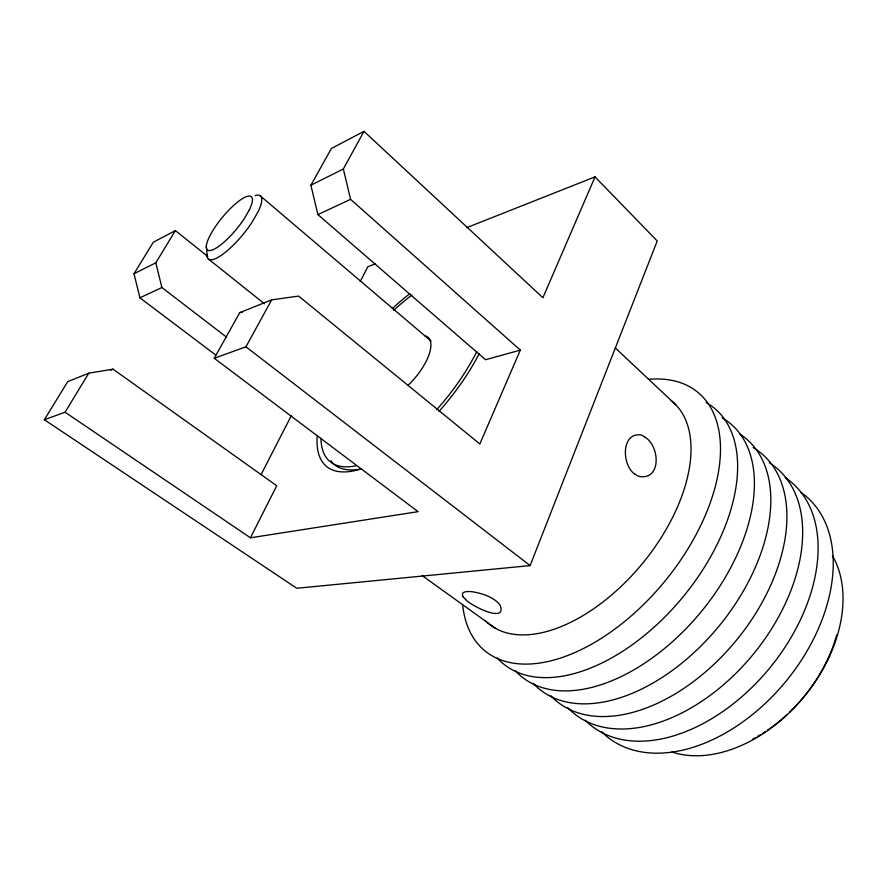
<?xml version="1.0" encoding="UTF-8"?>
<svg xmlns="http://www.w3.org/2000/svg" width="887" height="887" viewBox="0 0 887 887"><rect width="100%" height="100%" fill="white"/><g stroke="black" fill="none" stroke-linecap="round" stroke-linejoin="round"><path stroke-width="1.33" d="M44.35 419.717L65.073 412.222L250.433 537.788L276.722 485.754L113.048 369.169L88.778 373.183L67.734 381.621L44.35 419.717L296.746 588.269L530.127 565.596L657.223 240.976L595.022 176.879L466.64 227.693M595.022 176.879L542.899 297.744L363.98 131.343L343.347 168.996L350.576 199.331L520.314 350.11L479.834 443.977L298.62 296.092L271.677 299.85L239.723 312.656L214.255 358.27L418.076 511.655L250.433 537.788M261.033 474.667L291.391 415.548M360.266 281.456L367.795 266.81L375.489 263.761M214.255 358.27L245.954 346.806L271.677 299.85M520.314 350.11L485.555 359.723L317.912 214.599L310.882 185.239L331.405 148.484L363.98 131.343M65.073 412.222L88.778 373.183M215.729 355.033L139.913 297.81L133.992 273.728L155.824 262.807L175.393 230.587L207.758 256.465M133.992 273.728L153.351 242.184L175.393 230.587M310.882 185.239L343.347 168.996M139.913 297.81L161.889 287.532L226.706 337.282M317.912 214.599L350.576 199.331M110.531 370.167L113.048 369.169M239.723 312.656L242.384 312.279M360.477 469.112C350.221 470.953 337.06 470.298 330.918 460.619M639.638 476.552C661.757 479.812 659.606 445.973 645.226 437.335M422.134 575.552L495.578 628.406M245.954 346.806L530.127 565.596M635.192 474.334C621.665 466.019 620.789 431.902 641.113 434.985A24.448 14.868 73 0 1 645.226 437.335M208.367 258.982L264.448 303.753M260.002 195.628L430.993 341.018M465.52 599.379C469.556 605.056 508.24 624.747 499.902 604.701C493.782 597.472 484.291 594.157 475.277 592.283C471.74 591.463 459.366 589.888 463.025 596.696M615.268 347.892L675.706 404.727M155.824 262.807L161.889 287.532M206.316 246.342L207.314 257.252M832.427 555.728A130.966 89.875 -50.5 0 1 804.465 696.251A130.966 89.875 -50.5 0 1 671.947 752.021M800.44 492.041A156.023 103.191 -50.5 0 1 785.15 682.28A156.023 103.191 -50.5 0 1 601.608 731.731M785.228 477.649A157.564 102.182 -50.5 0 1 769.428 668.366A157.564 102.182 -50.5 0 1 585.265 720.255M836.674 635.037A125.81 86.604 -50.5 0 1 789.618 712.15M786.603 714.989A125.81 86.604 -50.5 0 1 771.79 727.14M770.703 727.928A125.81 86.604 -50.5 0 1 767.421 730.223M765.204 731.708A125.81 86.604 -50.5 0 1 762.964 733.15M760.724 734.547A125.81 86.604 -50.5 0 1 757.343 736.543M755.092 737.818A125.81 86.604 -50.5 0 1 752.83 739.037M769.328 462.748A159.128 101.107 -50.5 0 1 752.886 654.728A159.128 101.107 -50.5 0 1 567.602 707.504M753.141 447.602A160.724 99.965 -50.5 0 1 736.653 639.959A160.724 99.965 -50.5 0 1 550.561 695.508M479.213 353.647A125.865 52.011 -50.5 0 1 439.01 411.38M361.009 468.901A125.865 52.011 -50.5 0 1 317.28 435.65M392.22 308.698A125.865 52.011 -50.5 0 1 409.783 293.686M670.927 400.447A144.115 80.318 -50.5 0 1 640.536 565.806A144.115 80.318 -50.5 0 1 485.344 620.667M465.653 599.412A22.674 5.976 25.4 0 1 463.125 596.729M740.08 434.286A162.365 98.767 -50.5 0 1 717.982 627.375A162.365 98.767 -50.5 0 1 533.165 683.267M639.638 476.552A24.348 17.795 88.4 0 1 635.192 474.334M648.364 379.37A167.466 94.721 -50.5 0 1 664.363 581.839A167.466 94.721 -50.5 0 1 462.648 604.635M706.207 402.543A165.725 96.151 -50.5 0 1 683.611 596.197A165.725 96.151 -50.5 0 1 497.308 658.032M722.173 417.877A164.028 97.492 -50.5 0 1 701.695 611.121A164.028 97.492 -50.5 0 1 515.414 670.783M424.818 335.796A38.396 15.822 -50.5 0 1 408.031 385.313M476.873 351.363A119.911 49.528 -50.5 0 1 436.648 409.705M356.02 465.764A119.911 49.528 -50.5 0 1 320.972 438.178M393.684 310.328A119.911 49.528 -50.5 0 1 411.867 295.094M255.168 195.639A40.88 11.065 -50.5 0 1 258.206 211.516L251.975 222.349A40.88 11.065 -50.5 0 1 222.382 254.558A40.88 11.065 -50.5 0 1 207.081 254.636M249.347 209.842L244.058 218.945A34.526 9.203 -50.5 0 1 207.236 249.779A34.526 9.203 -50.5 0 1 232.139 206.826A34.526 9.203 -50.5 0 1 249.347 209.831"/></g></svg>
